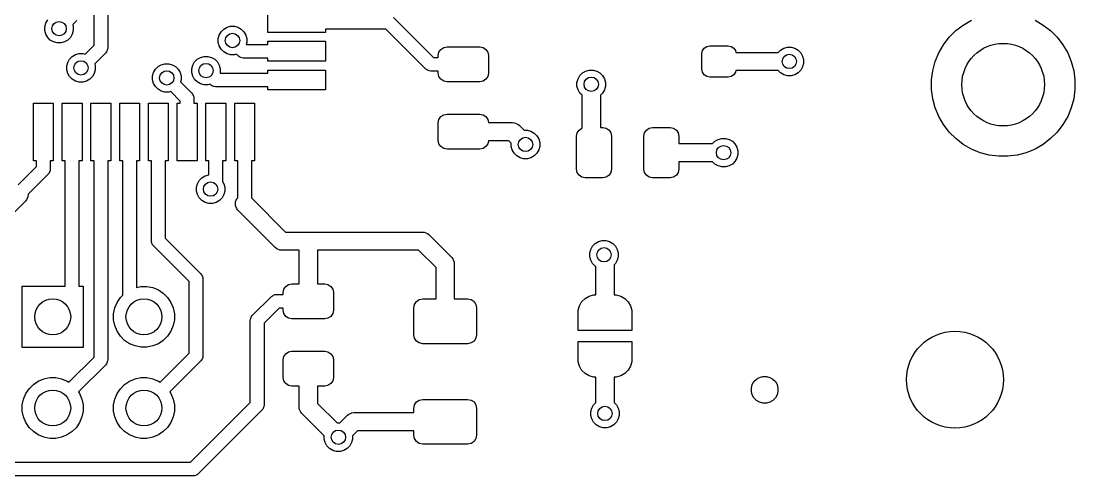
# Model space of a CAD drawing. Header units: inches. Extents: x 4.77 to 7.1, y -3.93 to -2.65.
# Drawn here: x 5.945 to 7.1, y -3.925 to -3.426 of the extents above; entities that cross this region are included whole.
import ezdxf

# ---------------------------------------------------------------- set-up
doc = ezdxf.new("R2010")
doc.units = ezdxf.units.IN
doc.header["$MEASUREMENT"] = 0
doc.layers.add('BLACK', color=250, linetype='CONTINUOUS')

msp = doc.modelspace()

# ---------------------------------------------------------------- linework, layer by layer
at = {"layer": 'BLACK', "linetype": 'CONTINUOUS'}
for p, q in [((6.0253, -3.4521), (6.0253, -3.2442)), ((6.0403, -3.2442), (6.0403, -3.4552)), ((6.2158, -3.4381), (6.2158, -3.4164)), ((5.9714, -3.4319), (5.9725, -3.428)), ((5.9725, -3.428), (5.9745, -3.4244)), ((6.0066, -3.425), (6.002, -3.4296)), ((6.3535, -3.4219), (6.3972, -3.4656)), ((6.9776, -3.43), (6.9865, -3.4248)), ((7.0562, -3.4248), (7.0651, -3.43)), ((5.9714, -3.4361), (5.9714, -3.4319)), ((5.9725, -3.44), (5.9714, -3.4361)), ((5.9745, -3.4436), (5.9725, -3.44)), ((6.0015, -3.44), (5.9995, -3.4436)), ((6.0026, -3.4361), (6.0015, -3.44)), ((6.002, -3.4296), (6.0026, -3.4319)), ((6.0026, -3.4319), (6.0026, -3.4361)), ((6.1625, -3.441), (6.1645, -3.4374)), ((6.1645, -3.4374), (6.1674, -3.4345)), ((6.1674, -3.4345), (6.171, -3.4325)), ((6.171, -3.4325), (6.1749, -3.4314)), ((6.1749, -3.4314), (6.1791, -3.4314)), ((6.1791, -3.4314), (6.183, -3.4325)), ((6.183, -3.4325), (6.1866, -3.4345)), ((6.1866, -3.4345), (6.1895, -3.4374)), ((6.1895, -3.4374), (6.1915, -3.441)), ((6.2788, -3.4381), (6.2158, -3.4381)), ((6.3451, -3.4347), (6.2788, -3.4347)), ((6.2788, -3.4347), (6.2788, -3.4381)), ((6.3888, -3.4784), (6.3451, -3.4347)), ((6.9621, -3.4435), (6.9694, -3.4362)), ((6.9694, -3.4362), (6.9776, -3.43)), ((7.0651, -3.43), (7.0733, -3.4362)), ((7.0733, -3.4362), (7.0805, -3.4435)), ((5.9774, -3.4465), (5.9745, -3.4436)), ((5.981, -3.4485), (5.9774, -3.4465)), ((5.9849, -3.4496), (5.981, -3.4485)), ((5.9891, -3.4496), (5.9849, -3.4496)), ((5.993, -3.4485), (5.9891, -3.4496)), ((5.9966, -3.4465), (5.993, -3.4485)), ((5.9995, -3.4436), (5.9966, -3.4465)), ((6.1614, -3.4449), (6.1625, -3.441)), ((6.1614, -3.4491), (6.1614, -3.4449)), ((6.1625, -3.453), (6.1614, -3.4491)), ((6.1915, -3.441), (6.1926, -3.4449)), ((6.1926, -3.4491), (6.192, -3.4512)), ((6.192, -3.4512), (6.2158, -3.4512)), ((6.1926, -3.4449), (6.1926, -3.4491)), ((6.2158, -3.4512), (6.2158, -3.4479)), ((6.2158, -3.4479), (6.2788, -3.4479)), ((6.2788, -3.4479), (6.2788, -3.4696)), ((6.9507, -3.4606), (6.9559, -3.4517)), ((6.9559, -3.4517), (6.9621, -3.4435)), ((7.0805, -3.4435), (7.0868, -3.4517)), ((7.0868, -3.4517), (7.092, -3.4606)), ((6.0014, -3.4645), (6.005, -3.4625)), ((6.005, -3.4625), (6.0089, -3.4614)), ((6.0089, -3.4614), (6.0131, -3.4614)), ((6.0131, -3.4614), (6.0154, -3.462)), ((6.0154, -3.462), (6.0253, -3.4521)), ((6.0381, -3.4605), (6.026, -3.4726)), ((6.039, -3.4594), (6.0381, -3.4605)), ((6.0394, -3.4585), (6.039, -3.4594)), ((6.0401, -3.4567), (6.0394, -3.4585)), ((6.0403, -3.4552), (6.0401, -3.4567)), ((6.1645, -3.4566), (6.1625, -3.453)), ((6.1674, -3.4595), (6.1645, -3.4566)), ((6.171, -3.4615), (6.1674, -3.4595)), ((6.1749, -3.4626), (6.171, -3.4615)), ((6.1791, -3.4626), (6.1749, -3.4626)), ((6.1814, -3.462), (6.1791, -3.4626)), ((6.1834, -3.464), (6.1814, -3.462)), ((6.4024, -3.4635), (6.4032, -3.4598)), ((6.4024, -3.4656), (6.4024, -3.4635)), ((6.4032, -3.4598), (6.4053, -3.4567)), ((6.4053, -3.4567), (6.4084, -3.4546)), ((6.4084, -3.4546), (6.412, -3.4539)), ((6.412, -3.4539), (6.448, -3.4539)), ((6.448, -3.4539), (6.4516, -3.4546)), ((6.4516, -3.4546), (6.4547, -3.4567)), ((6.4547, -3.4567), (6.4568, -3.4598)), ((6.4568, -3.4598), (6.4576, -3.4635)), ((6.4576, -3.4635), (6.4576, -3.4827)), ((6.6913, -3.4614), (6.692, -3.4581)), ((6.6913, -3.4786), (6.6913, -3.4614)), ((6.692, -3.4581), (6.6938, -3.4553)), ((6.6938, -3.4553), (6.6966, -3.4534)), ((6.6966, -3.4534), (6.6999, -3.4528)), ((6.6999, -3.4528), (6.7201, -3.4528)), ((6.7201, -3.4528), (6.7234, -3.4534)), ((6.7234, -3.4534), (6.7262, -3.4553)), ((6.7262, -3.4553), (6.728, -3.4581)), ((6.728, -3.4581), (6.7284, -3.46)), ((6.7284, -3.46), (6.7749, -3.46)), ((6.7749, -3.46), (6.7774, -3.4575)), ((6.7774, -3.4575), (6.781, -3.4555)), ((6.781, -3.4555), (6.7849, -3.4544)), ((6.7849, -3.4544), (6.7891, -3.4544)), ((6.7891, -3.4544), (6.793, -3.4555)), ((6.793, -3.4555), (6.7966, -3.4575)), ((6.7966, -3.4575), (6.7995, -3.4604)), ((6.7995, -3.4604), (6.8015, -3.464)), ((6.9468, -3.4701), (6.9507, -3.4606)), ((7.092, -3.4606), (7.0959, -3.4701)), ((5.9954, -3.4749), (5.9965, -3.471)), ((5.9954, -3.4791), (5.9954, -3.4749)), ((5.9965, -3.471), (5.9985, -3.4674)), ((5.9985, -3.4674), (6.0014, -3.4645)), ((6.026, -3.4726), (6.0266, -3.4749)), ((6.0266, -3.4749), (6.0266, -3.4791)), ((6.0954, -3.4755), (6.099, -3.4735)), ((6.099, -3.4735), (6.1029, -3.4724)), ((6.1029, -3.4724), (6.1071, -3.4724)), ((6.1071, -3.4724), (6.111, -3.4735)), ((6.111, -3.4735), (6.1146, -3.4755)), ((6.1324, -3.4779), (6.1335, -3.474)), ((6.1335, -3.474), (6.1355, -3.4704)), ((6.1355, -3.4704), (6.1384, -3.4675)), ((6.1384, -3.4675), (6.142, -3.4655)), ((6.142, -3.4655), (6.1459, -3.4644)), ((6.1459, -3.4644), (6.1501, -3.4644)), ((6.1501, -3.4644), (6.154, -3.4655)), ((6.154, -3.4655), (6.1576, -3.4675)), ((6.1576, -3.4675), (6.1605, -3.4704)), ((6.1605, -3.4704), (6.1625, -3.474)), ((6.1625, -3.474), (6.1636, -3.4779)), ((6.1846, -3.465), (6.1834, -3.464)), ((6.1854, -3.4653), (6.1846, -3.465)), ((6.1873, -3.4661), (6.1854, -3.4653)), ((6.1887, -3.4662), (6.1873, -3.4661)), ((6.2158, -3.4662), (6.1887, -3.4662)), ((6.2158, -3.4696), (6.2158, -3.4662)), ((6.2788, -3.4696), (6.2158, -3.4696)), ((6.3972, -3.4656), (6.4024, -3.4656)), ((6.8015, -3.464), (6.8026, -3.4679)), ((6.8026, -3.4721), (6.8015, -3.476)), ((6.8026, -3.4679), (6.8026, -3.4721)), ((6.9441, -3.4801), (6.9468, -3.4701)), ((7.0959, -3.4701), (7.0986, -3.4801)), ((5.9965, -3.483), (5.9954, -3.4791)), ((5.9985, -3.4866), (5.9965, -3.483)), ((6.0014, -3.4895), (5.9985, -3.4866)), ((6.0235, -3.4866), (6.0206, -3.4895)), ((6.0255, -3.483), (6.0235, -3.4866)), ((6.0266, -3.4791), (6.0255, -3.483)), ((6.0894, -3.4859), (6.0905, -3.482)), ((6.0894, -3.4901), (6.0894, -3.4859)), ((6.0905, -3.482), (6.0925, -3.4784)), ((6.0925, -3.4784), (6.0954, -3.4755)), ((6.1146, -3.4755), (6.1175, -3.4784)), ((6.1175, -3.4784), (6.1195, -3.482)), ((6.1195, -3.482), (6.1206, -3.4859)), ((6.1206, -3.4859), (6.1206, -3.4901)), ((6.1324, -3.4821), (6.1324, -3.4779)), ((6.1335, -3.486), (6.1324, -3.4821)), ((6.1355, -3.4896), (6.1335, -3.486)), ((6.1636, -3.4821), (6.1634, -3.4827)), ((6.1634, -3.4827), (6.2158, -3.4827)), ((6.1636, -3.4779), (6.1636, -3.4821)), ((6.2158, -3.4827), (6.2158, -3.4794)), ((6.2158, -3.4794), (6.2788, -3.4794)), ((6.2788, -3.4794), (6.2788, -3.5011)), ((6.3899, -3.4793), (6.3888, -3.4784)), ((6.3926, -3.4804), (6.3899, -3.4793)), ((6.3941, -3.4806), (6.3926, -3.4804)), ((6.4024, -3.4806), (6.3941, -3.4806)), ((6.4024, -3.4827), (6.4024, -3.4806)), ((6.4032, -3.4864), (6.4024, -3.4827)), ((6.4053, -3.4895), (6.4032, -3.4864)), ((6.4568, -3.4864), (6.4547, -3.4895)), ((6.4576, -3.4827), (6.4568, -3.4864)), ((6.5555, -3.489), (6.5575, -3.4854)), ((6.5575, -3.4854), (6.5604, -3.4825)), ((6.5604, -3.4825), (6.564, -3.4805)), ((6.564, -3.4805), (6.5679, -3.4794)), ((6.5679, -3.4794), (6.5721, -3.4794)), ((6.5721, -3.4794), (6.576, -3.4805)), ((6.576, -3.4805), (6.5796, -3.4825)), ((6.5796, -3.4825), (6.5825, -3.4854)), ((6.5825, -3.4854), (6.5845, -3.489)), ((6.692, -3.4819), (6.6913, -3.4786)), ((6.6938, -3.4847), (6.692, -3.4819)), ((6.6966, -3.4866), (6.6938, -3.4847)), ((6.6999, -3.4872), (6.6966, -3.4866)), ((6.7234, -3.4866), (6.7201, -3.4872)), ((6.7262, -3.4847), (6.7234, -3.4866)), ((6.728, -3.4819), (6.7262, -3.4847)), ((6.7284, -3.48), (6.728, -3.4819)), ((6.7749, -3.48), (6.7284, -3.48)), ((6.7774, -3.4825), (6.7749, -3.48)), ((6.781, -3.4845), (6.7774, -3.4825)), ((6.7849, -3.4856), (6.781, -3.4845)), ((6.7891, -3.4856), (6.7849, -3.4856)), ((6.793, -3.4845), (6.7891, -3.4856)), ((6.7966, -3.4825), (6.793, -3.4845)), ((6.7995, -3.4796), (6.7966, -3.4825)), ((6.8015, -3.476), (6.7995, -3.4796)), ((6.9428, -3.4903), (6.9441, -3.4801)), ((7.0986, -3.4801), (7.0999, -3.4903)), ((6.005, -3.4915), (6.0014, -3.4895)), ((6.0089, -3.4926), (6.005, -3.4915)), ((6.0131, -3.4926), (6.0089, -3.4926)), ((6.017, -3.4915), (6.0131, -3.4926)), ((6.0206, -3.4895), (6.017, -3.4915)), ((6.0905, -3.494), (6.0894, -3.4901)), ((6.0925, -3.4976), (6.0905, -3.494)), ((6.0954, -3.5005), (6.0925, -3.4976)), ((6.1206, -3.4901), (6.12, -3.4924)), ((6.12, -3.4924), (6.1325, -3.5049)), ((6.1384, -3.4925), (6.1355, -3.4896)), ((6.142, -3.4945), (6.1384, -3.4925)), ((6.1459, -3.4956), (6.142, -3.4945)), ((6.1501, -3.4956), (6.1459, -3.4956)), ((6.1524, -3.495), (6.1501, -3.4956)), ((6.1529, -3.4955), (6.1524, -3.495)), ((6.1541, -3.4965), (6.1529, -3.4955)), ((6.156, -3.4973), (6.1541, -3.4965)), ((6.1568, -3.4976), (6.156, -3.4973)), ((6.1582, -3.4977), (6.1568, -3.4976)), ((6.2158, -3.4977), (6.1582, -3.4977)), ((6.2158, -3.5011), (6.2158, -3.4977)), ((6.4084, -3.4916), (6.4053, -3.4895)), ((6.412, -3.4923), (6.4084, -3.4916)), ((6.448, -3.4923), (6.412, -3.4923)), ((6.4516, -3.4916), (6.448, -3.4923)), ((6.4547, -3.4895), (6.4516, -3.4916)), ((6.5544, -3.4929), (6.5555, -3.489)), ((6.5544, -3.4971), (6.5544, -3.4929)), ((6.5555, -3.501), (6.5544, -3.4971)), ((6.5845, -3.489), (6.5856, -3.4929)), ((6.5856, -3.4971), (6.5845, -3.501)), ((6.5856, -3.4929), (6.5856, -3.4971)), ((6.7201, -3.4872), (6.6999, -3.4872)), ((6.9428, -3.5006), (6.9428, -3.4903)), ((7.0999, -3.4903), (7.0999, -3.5006)), ((6.099, -3.5025), (6.0954, -3.5005)), ((6.1029, -3.5036), (6.099, -3.5025)), ((6.1071, -3.5036), (6.1029, -3.5036)), ((6.1094, -3.503), (6.1071, -3.5036)), ((6.1197, -3.5134), (6.1094, -3.503)), ((6.1325, -3.5049), (6.1335, -3.5061)), ((6.1335, -3.5061), (6.1343, -3.508)), ((6.1343, -3.508), (6.1346, -3.5088)), ((6.1346, -3.5088), (6.1347, -3.5102)), ((6.2788, -3.5011), (6.2158, -3.5011)), ((6.5575, -3.5046), (6.5555, -3.501)), ((6.56, -3.5071), (6.5575, -3.5046)), ((6.56, -3.5431), (6.56, -3.5071)), ((6.5825, -3.5046), (6.58, -3.5071)), ((6.58, -3.5071), (6.58, -3.5424)), ((6.5845, -3.501), (6.5825, -3.5046)), ((6.9441, -3.5108), (6.9428, -3.5006)), ((7.0999, -3.5006), (7.0986, -3.5108)), ((5.9589, -3.5788), (5.9589, -3.5158)), ((5.9589, -3.5158), (5.9806, -3.5158)), ((5.9806, -3.5158), (5.9806, -3.5788)), ((5.9904, -3.5788), (5.9904, -3.5158)), ((5.9904, -3.5158), (6.0121, -3.5158)), ((6.0121, -3.5158), (6.0121, -3.5788)), ((6.0219, -3.5788), (6.0219, -3.5158)), ((6.0219, -3.5158), (6.0436, -3.5158)), ((6.0436, -3.5158), (6.0436, -3.5788)), ((6.0534, -3.5788), (6.0534, -3.5158)), ((6.0534, -3.5158), (6.0751, -3.5158)), ((6.0751, -3.5158), (6.0751, -3.5788)), ((6.0849, -3.5788), (6.0849, -3.5158)), ((6.0849, -3.5158), (6.1066, -3.5158)), ((6.1066, -3.5158), (6.1066, -3.5788)), ((6.1164, -3.5788), (6.1164, -3.5158)), ((6.1164, -3.5158), (6.1197, -3.5158)), ((6.1197, -3.5158), (6.1197, -3.5134)), ((6.1347, -3.5102), (6.1347, -3.5158)), ((6.1347, -3.5158), (6.1381, -3.5158)), ((6.1381, -3.5158), (6.1381, -3.5788)), ((6.1479, -3.5788), (6.1479, -3.5158)), ((6.1479, -3.5158), (6.1696, -3.5158)), ((6.1696, -3.5158), (6.1696, -3.5788)), ((6.1794, -3.5788), (6.1794, -3.5158)), ((6.1794, -3.5158), (6.2011, -3.5158)), ((6.2011, -3.5158), (6.2011, -3.5788)), ((6.9468, -3.5207), (6.9441, -3.5108)), ((6.9507, -3.5303), (6.9468, -3.5207)), ((7.0959, -3.5207), (7.092, -3.5303)), ((7.0986, -3.5108), (7.0959, -3.5207)), ((6.4032, -3.5336), (6.4053, -3.5305)), ((6.4053, -3.5305), (6.4084, -3.5284)), ((6.4084, -3.5284), (6.412, -3.5277)), ((6.412, -3.5277), (6.448, -3.5277)), ((6.448, -3.5277), (6.4516, -3.5284)), ((6.4516, -3.5284), (6.4547, -3.5305)), ((6.4547, -3.5305), (6.4568, -3.5336)), ((6.9559, -3.5392), (6.9507, -3.5303)), ((7.092, -3.5303), (7.0868, -3.5392)), ((6.4024, -3.5373), (6.4032, -3.5336)), ((6.4024, -3.5565), (6.4024, -3.5373)), ((6.4568, -3.5336), (6.4575, -3.5369)), ((6.4575, -3.5369), (6.4839, -3.5369)), ((6.4839, -3.5369), (6.4859, -3.5371)), ((6.4859, -3.5371), (6.4895, -3.5386)), ((6.4895, -3.5386), (6.4895, -3.5386)), ((6.4895, -3.5386), (6.491, -3.5398)), ((6.491, -3.5398), (6.4965, -3.5454)), ((6.5567, -3.5453), (6.5598, -3.5432)), ((6.5598, -3.5432), (6.56, -3.5431)), ((6.58, -3.5424), (6.5827, -3.5424)), ((6.5827, -3.5424), (6.5864, -3.5432)), ((6.5864, -3.5432), (6.5895, -3.5453)), ((6.6305, -3.5453), (6.6336, -3.5432)), ((6.6336, -3.5432), (6.6373, -3.5424)), ((6.6373, -3.5424), (6.6565, -3.5424)), ((6.6565, -3.5424), (6.6602, -3.5432)), ((6.6602, -3.5432), (6.6633, -3.5453)), ((6.9621, -3.5474), (6.9559, -3.5392)), ((7.0868, -3.5392), (7.0805, -3.5474)), ((6.4965, -3.5454), (6.5001, -3.5454)), ((6.5001, -3.5454), (6.504, -3.5465)), ((6.504, -3.5465), (6.5076, -3.5485)), ((6.5076, -3.5485), (6.5105, -3.5514)), ((6.5105, -3.5514), (6.5125, -3.555)), ((6.5125, -3.555), (6.5136, -3.5589)), ((6.5539, -3.552), (6.5546, -3.5484)), ((6.5539, -3.588), (6.5539, -3.552)), ((6.5546, -3.5484), (6.5567, -3.5453)), ((6.5895, -3.5453), (6.5916, -3.5484)), ((6.5916, -3.5484), (6.5923, -3.552)), ((6.5923, -3.552), (6.5923, -3.588)), ((6.6277, -3.552), (6.6284, -3.5484)), ((6.6277, -3.588), (6.6277, -3.552)), ((6.6284, -3.5484), (6.6305, -3.5453)), ((6.6633, -3.5453), (6.6654, -3.5484)), ((6.6654, -3.5484), (6.6661, -3.552)), ((6.6661, -3.552), (6.6661, -3.56)), ((6.7054, -3.5575), (6.709, -3.5555)), ((6.709, -3.5555), (6.7129, -3.5544)), ((6.7129, -3.5544), (6.7171, -3.5544)), ((6.7171, -3.5544), (6.721, -3.5555)), ((6.721, -3.5555), (6.7246, -3.5575)), ((6.9694, -3.5546), (6.9621, -3.5474)), ((6.9776, -3.5609), (6.9694, -3.5546)), ((7.0733, -3.5546), (7.0651, -3.5609)), ((7.0805, -3.5474), (7.0733, -3.5546)), ((6.4032, -3.5602), (6.4024, -3.5565)), ((6.4053, -3.5633), (6.4032, -3.5602)), ((6.4084, -3.5654), (6.4053, -3.5633)), ((6.412, -3.5661), (6.4084, -3.5654)), ((6.448, -3.5661), (6.412, -3.5661)), ((6.4516, -3.5654), (6.448, -3.5661)), ((6.4547, -3.5633), (6.4516, -3.5654)), ((6.4568, -3.5602), (6.4547, -3.5633)), ((6.4575, -3.5569), (6.4568, -3.5602)), ((6.4798, -3.5569), (6.4575, -3.5569)), ((6.4824, -3.5595), (6.4798, -3.5569)), ((6.4824, -3.5631), (6.4824, -3.5595)), ((6.4835, -3.567), (6.4824, -3.5631)), ((6.4855, -3.5706), (6.4835, -3.567)), ((6.5125, -3.567), (6.5105, -3.5706)), ((6.5136, -3.5631), (6.5125, -3.567)), ((6.5136, -3.5589), (6.5136, -3.5631)), ((6.6661, -3.56), (6.7029, -3.56)), ((6.7029, -3.56), (6.7054, -3.5575)), ((6.7246, -3.5575), (6.7275, -3.5604)), ((6.7275, -3.5604), (6.7295, -3.564)), ((6.7295, -3.564), (6.7306, -3.5679)), ((6.9865, -3.5661), (6.9776, -3.5609)), ((6.996, -3.57), (6.9865, -3.5661)), ((7.0562, -3.5661), (7.0466, -3.57)), ((7.0651, -3.5609), (7.0562, -3.5661)), ((5.9623, -3.5788), (5.9589, -3.5788)), ((5.9623, -3.5851), (5.9623, -3.5788)), ((5.9806, -3.5788), (5.9773, -3.5788)), ((5.9773, -3.5788), (5.9773, -3.5882)), ((5.9938, -3.5788), (5.9904, -3.5788)), ((5.9938, -3.7165), (5.9938, -3.5788)), ((6.0121, -3.5788), (6.0088, -3.5788)), ((6.0088, -3.5788), (6.0088, -3.7165)), ((6.0253, -3.5788), (6.0219, -3.5788)), ((6.0253, -3.7941), (6.0253, -3.5788)), ((6.0436, -3.5788), (6.0403, -3.5788)), ((6.0403, -3.5788), (6.0403, -3.7972)), ((6.0568, -3.5788), (6.0534, -3.5788)), ((6.0568, -3.7261), (6.0568, -3.5788)), ((6.0751, -3.5788), (6.0718, -3.5788)), ((6.0718, -3.5788), (6.0718, -3.7177)), ((6.0882, -3.5788), (6.0849, -3.5788)), ((6.0882, -3.6667), (6.0882, -3.5788)), ((6.1066, -3.5788), (6.1032, -3.5788)), ((6.1032, -3.5788), (6.1032, -3.6636)), ((6.1381, -3.5788), (6.1164, -3.5788)), ((6.1512, -3.5788), (6.1479, -3.5788)), ((6.1512, -3.5944), (6.1512, -3.5788)), ((6.1696, -3.5788), (6.1662, -3.5788)), ((6.1662, -3.5788), (6.1662, -3.6017)), ((6.1827, -3.5788), (6.1794, -3.5788)), ((6.1827, -3.6194), (6.1827, -3.5788)), ((6.2011, -3.5788), (6.1977, -3.5788)), ((6.1977, -3.5788), (6.1977, -3.6196)), ((6.4884, -3.5735), (6.4855, -3.5706)), ((6.492, -3.5755), (6.4884, -3.5735)), ((6.4959, -3.5766), (6.492, -3.5755)), ((6.5001, -3.5766), (6.4959, -3.5766)), ((6.504, -3.5755), (6.5001, -3.5766)), ((6.5076, -3.5735), (6.504, -3.5755)), ((6.5105, -3.5706), (6.5076, -3.5735)), ((6.7295, -3.576), (6.7275, -3.5796)), ((6.7306, -3.5721), (6.7295, -3.576)), ((6.7306, -3.5679), (6.7306, -3.5721)), ((7.006, -3.5727), (6.996, -3.57)), ((7.0162, -3.574), (7.006, -3.5727)), ((7.0265, -3.574), (7.0162, -3.574)), ((7.0367, -3.5727), (7.0265, -3.574)), ((7.0466, -3.57), (7.0367, -3.5727)), ((5.9422, -3.6052), (5.9623, -3.5851)), ((5.9771, -3.5897), (5.9764, -3.5915)), ((5.9773, -3.5882), (5.9771, -3.5897)), ((6.5546, -3.5916), (6.5539, -3.588)), ((6.5923, -3.588), (6.5916, -3.5916)), ((6.6284, -3.5916), (6.6277, -3.588)), ((6.6661, -3.588), (6.6654, -3.5916)), ((6.7029, -3.58), (6.6661, -3.58)), ((6.6661, -3.58), (6.6661, -3.588)), ((6.7054, -3.5825), (6.7029, -3.58)), ((6.709, -3.5845), (6.7054, -3.5825)), ((6.7129, -3.5856), (6.709, -3.5845)), ((6.7171, -3.5856), (6.7129, -3.5856)), ((6.721, -3.5845), (6.7171, -3.5856)), ((6.7246, -3.5825), (6.721, -3.5845)), ((6.7275, -3.5796), (6.7246, -3.5825)), ((5.9751, -3.5935), (5.953, -3.6156)), ((5.976, -3.5924), (5.9751, -3.5935)), ((5.9764, -3.5915), (5.976, -3.5924)), ((6.1385, -3.604), (6.1405, -3.6004)), ((6.1405, -3.6004), (6.1434, -3.5975)), ((6.1434, -3.5975), (6.147, -3.5955)), ((6.147, -3.5955), (6.1509, -3.5944)), ((6.1509, -3.5944), (6.1512, -3.5944)), ((6.1662, -3.6017), (6.1675, -3.604)), ((6.5567, -3.5947), (6.5546, -3.5916)), ((6.5598, -3.5968), (6.5567, -3.5947)), ((6.5635, -3.5976), (6.5598, -3.5968)), ((6.5827, -3.5976), (6.5635, -3.5976)), ((6.5864, -3.5968), (6.5827, -3.5976)), ((6.5895, -3.5947), (6.5864, -3.5968)), ((6.5916, -3.5916), (6.5895, -3.5947)), ((6.6305, -3.5947), (6.6284, -3.5916)), ((6.6336, -3.5968), (6.6305, -3.5947)), ((6.6373, -3.5976), (6.6336, -3.5968)), ((6.6565, -3.5976), (6.6373, -3.5976)), ((6.6602, -3.5968), (6.6565, -3.5976)), ((6.6633, -3.5947), (6.6602, -3.5968)), ((6.6654, -3.5916), (6.6633, -3.5947)), ((6.1374, -3.6079), (6.1385, -3.604)), ((6.1374, -3.6121), (6.1374, -3.6079)), ((6.1385, -3.616), (6.1374, -3.6121)), ((6.1675, -3.604), (6.1686, -3.6079)), ((6.1686, -3.6121), (6.1675, -3.616)), ((6.1686, -3.6079), (6.1686, -3.6121)), ((5.9501, -3.6231), (5.88, -3.6931)), ((5.9513, -3.6216), (5.9501, -3.6231)), ((5.9526, -3.6184), (5.9513, -3.6216)), ((5.9513, -3.6216), (5.9513, -3.6216)), ((5.9528, -3.618), (5.9526, -3.6184)), ((5.953, -3.616), (5.9528, -3.618)), ((5.9528, -3.618), (5.9528, -3.618)), ((5.953, -3.6156), (5.953, -3.616)), ((6.1405, -3.6196), (6.1385, -3.616)), ((6.1434, -3.6225), (6.1405, -3.6196)), ((6.147, -3.6245), (6.1434, -3.6225)), ((6.1509, -3.6256), (6.147, -3.6245)), ((6.159, -3.6245), (6.1551, -3.6256)), ((6.1626, -3.6225), (6.159, -3.6245)), ((6.1655, -3.6196), (6.1626, -3.6225)), ((6.1675, -3.616), (6.1655, -3.6196)), ((6.1802, -3.624), (6.1817, -3.6204)), ((6.1802, -3.628), (6.1802, -3.624)), ((6.1817, -3.6204), (6.1827, -3.6194)), ((6.1977, -3.6196), (6.2351, -3.657)), ((6.1551, -3.6256), (6.1509, -3.6256)), ((6.1817, -3.6316), (6.1802, -3.628)), ((6.1829, -3.6331), (6.1817, -3.6316)), ((6.2239, -3.6741), (6.1829, -3.6331)), ((6.2351, -3.657), (6.266, -3.657)), ((6.266, -3.657), (6.385, -3.657)), ((6.385, -3.657), (6.387, -3.6572)), ((6.387, -3.6572), (6.3906, -3.6587)), ((6.3906, -3.6587), (6.3906, -3.6587)), ((6.3906, -3.6587), (6.3921, -3.6599)), ((6.3921, -3.6599), (6.4171, -3.6849)), ((6.0884, -3.6682), (6.0882, -3.6667)), ((6.0895, -3.6709), (6.0884, -3.6682)), ((6.0904, -3.6721), (6.0895, -3.6709)), ((6.1032, -3.6636), (6.1423, -3.7027)), ((6.5715, -3.6724), (6.5744, -3.6695)), ((6.5744, -3.6695), (6.578, -3.6675)), ((6.578, -3.6675), (6.5819, -3.6664)), ((6.5819, -3.6664), (6.5861, -3.6664)), ((6.5861, -3.6664), (6.59, -3.6675)), ((6.59, -3.6675), (6.5936, -3.6695)), ((6.5936, -3.6695), (6.5965, -3.6724)), ((6.1295, -3.7111), (6.0904, -3.6721)), ((6.2254, -3.6753), (6.2239, -3.6741)), ((6.229, -3.6768), (6.2254, -3.6753)), ((6.2254, -3.6753), (6.2254, -3.6753)), ((6.231, -3.677), (6.229, -3.6768)), ((6.25, -3.677), (6.231, -3.677)), ((6.25, -3.7139), (6.25, -3.677)), ((6.2701, -3.677), (6.27, -3.6771)), ((6.27, -3.6771), (6.27, -3.7139)), ((6.3809, -3.677), (6.2701, -3.677)), ((6.4, -3.6961), (6.3809, -3.677)), ((6.5684, -3.6799), (6.5695, -3.676)), ((6.5684, -3.6841), (6.5684, -3.6799)), ((6.5695, -3.676), (6.5715, -3.6724)), ((6.5965, -3.6724), (6.5985, -3.676)), ((6.5985, -3.676), (6.5996, -3.6799)), ((6.5996, -3.6799), (6.5996, -3.6841)), ((6.4171, -3.6849), (6.4183, -3.6864)), ((6.4183, -3.6864), (6.4183, -3.6864)), ((6.4183, -3.6864), (6.4183, -3.6864)), ((6.4183, -3.6864), (6.4198, -3.69)), ((6.4198, -3.69), (6.4198, -3.69)), ((6.4198, -3.69), (6.42, -3.692)), ((6.42, -3.692), (6.42, -3.7303)), ((6.5695, -3.688), (6.5684, -3.6841)), ((6.5715, -3.6916), (6.5695, -3.688)), ((6.5744, -3.6945), (6.5715, -3.6916)), ((6.575, -3.6948), (6.5744, -3.6945)), ((6.5965, -3.6916), (6.595, -3.6931)), ((6.595, -3.6931), (6.595, -3.7259)), ((6.5985, -3.688), (6.5965, -3.6916)), ((6.5996, -3.6841), (6.5985, -3.688)), ((6.1423, -3.7027), (6.1432, -3.7038)), ((6.1432, -3.7038), (6.1444, -3.7065)), ((6.4, -3.7303), (6.4, -3.6961)), ((6.575, -3.7259), (6.575, -3.6948)), ((5.9465, -3.7835), (5.9465, -3.7165)), ((5.9465, -3.7165), (5.9938, -3.7165)), ((6.0088, -3.7165), (6.0135, -3.7165)), ((6.0135, -3.7165), (6.0135, -3.7835)), ((6.0718, -3.7177), (6.0767, -3.7167)), ((6.0767, -3.7167), (6.0833, -3.7167)), ((6.0833, -3.7167), (6.0897, -3.718)), ((6.1295, -3.7899), (6.1295, -3.7111)), ((6.1444, -3.7065), (6.1445, -3.708)), ((6.1445, -3.708), (6.1445, -3.793)), ((6.2332, -3.7198), (6.2353, -3.7167)), ((6.2353, -3.7167), (6.2384, -3.7146)), ((6.2384, -3.7146), (6.242, -3.7139)), ((6.242, -3.7139), (6.25, -3.7139)), ((6.27, -3.7139), (6.278, -3.7139)), ((6.278, -3.7139), (6.2816, -3.7146)), ((6.2816, -3.7146), (6.2847, -3.7167)), ((6.2847, -3.7167), (6.2868, -3.7198)), ((6.0505, -3.7342), (6.0541, -3.7288)), ((6.0541, -3.7288), (6.0568, -3.7261)), ((6.0897, -3.718), (6.0958, -3.7205)), ((6.0958, -3.7205), (6.1012, -3.7241)), ((6.1012, -3.7241), (6.1059, -3.7288)), ((6.1059, -3.7288), (6.1095, -3.7342)), ((6.1987, -3.7487), (6.2196, -3.7278)), ((6.2196, -3.7278), (6.2207, -3.7269)), ((6.2207, -3.7269), (6.2234, -3.7257)), ((6.2234, -3.7257), (6.2249, -3.7256)), ((6.2249, -3.7256), (6.2324, -3.7256)), ((6.2324, -3.7235), (6.2332, -3.7198)), ((6.2324, -3.7256), (6.2324, -3.7235)), ((6.2868, -3.7198), (6.2876, -3.7235)), ((6.2876, -3.7235), (6.2876, -3.7427)), ((6.5632, -3.7298), (6.5676, -3.7272)), ((6.5676, -3.7272), (6.5726, -3.7259)), ((6.5726, -3.7259), (6.575, -3.7259)), ((6.595, -3.7259), (6.5974, -3.7259)), ((6.5974, -3.7259), (6.6024, -3.7272)), ((6.6024, -3.7272), (6.6068, -3.7298)), ((6.0467, -3.7467), (6.048, -3.7403)), ((6.048, -3.7403), (6.0505, -3.7342)), ((6.1095, -3.7342), (6.112, -3.7403)), ((6.112, -3.7403), (6.1133, -3.7467)), ((6.228, -3.7406), (6.2115, -3.7571)), ((6.2324, -3.7406), (6.228, -3.7406)), ((6.2324, -3.7427), (6.2324, -3.7406)), ((6.3756, -3.7401), (6.3763, -3.7364)), ((6.3756, -3.7696), (6.3756, -3.7401)), ((6.3763, -3.7364), (6.3784, -3.7332)), ((6.3784, -3.7332), (6.3816, -3.731)), ((6.3816, -3.731), (6.3854, -3.7303)), ((6.3854, -3.7303), (6.4, -3.7303)), ((6.42, -3.7303), (6.4346, -3.7303)), ((6.4346, -3.7303), (6.4384, -3.731)), ((6.4384, -3.731), (6.4416, -3.7332)), ((6.4416, -3.7332), (6.4437, -3.7364)), ((6.4437, -3.7364), (6.4444, -3.7401)), ((6.4444, -3.7401), (6.4444, -3.7696)), ((6.5556, -3.7428), (6.557, -3.7379)), ((6.557, -3.7379), (6.5595, -3.7334)), ((6.5595, -3.7334), (6.5632, -3.7298)), ((6.6068, -3.7298), (6.6105, -3.7334)), ((6.6105, -3.7334), (6.613, -3.7379)), ((6.613, -3.7379), (6.6144, -3.7428)), ((6.0467, -3.7533), (6.0467, -3.7467)), ((6.1133, -3.7467), (6.1133, -3.7533)), ((6.1966, -3.7525), (6.1978, -3.7498)), ((6.1978, -3.7498), (6.1987, -3.7487)), ((6.2332, -3.7464), (6.2324, -3.7427)), ((6.2353, -3.7495), (6.2332, -3.7464)), ((6.2384, -3.7516), (6.2353, -3.7495)), ((6.242, -3.7523), (6.2384, -3.7516)), ((6.278, -3.7523), (6.242, -3.7523)), ((6.2816, -3.7516), (6.278, -3.7523)), ((6.2847, -3.7495), (6.2816, -3.7516)), ((6.2868, -3.7464), (6.2847, -3.7495)), ((6.2876, -3.7427), (6.2868, -3.7464)), ((6.5555, -3.7651), (6.5555, -3.7454)), ((6.5555, -3.7454), (6.5556, -3.7454)), ((6.5556, -3.7454), (6.5556, -3.7428)), ((6.6144, -3.7428), (6.6144, -3.7454)), ((6.6144, -3.7454), (6.6145, -3.7454)), ((6.6145, -3.7454), (6.6145, -3.7651)), ((6.048, -3.7597), (6.0467, -3.7533)), ((6.0505, -3.7658), (6.048, -3.7597)), ((6.112, -3.7597), (6.1095, -3.7658)), ((6.1133, -3.7533), (6.112, -3.7597)), ((6.1965, -3.754), (6.1966, -3.7525)), ((6.1965, -3.8439), (6.1965, -3.754)), ((6.2115, -3.7571), (6.2115, -3.847)), ((6.0541, -3.7712), (6.0505, -3.7658)), ((6.0588, -3.7759), (6.0541, -3.7712)), ((6.1059, -3.7712), (6.1012, -3.7759)), ((6.1095, -3.7658), (6.1059, -3.7712)), ((6.3763, -3.7734), (6.3756, -3.7696)), ((6.3784, -3.7766), (6.3763, -3.7734)), ((6.4437, -3.7734), (6.4416, -3.7766)), ((6.4444, -3.7696), (6.4437, -3.7734)), ((6.6145, -3.7651), (6.5555, -3.7651)), ((6.0135, -3.7835), (5.9465, -3.7835)), ((6.0642, -3.7795), (6.0588, -3.7759)), ((6.0703, -3.782), (6.0642, -3.7795)), ((6.0767, -3.7833), (6.0703, -3.782)), ((6.0833, -3.7833), (6.0767, -3.7833)), ((6.0897, -3.782), (6.0833, -3.7833)), ((6.0958, -3.7795), (6.0897, -3.782)), ((6.1012, -3.7759), (6.0958, -3.7795)), ((6.3816, -3.7787), (6.3784, -3.7766)), ((6.3854, -3.7795), (6.3816, -3.7787)), ((6.4346, -3.7795), (6.3854, -3.7795)), ((6.4384, -3.7787), (6.4346, -3.7795)), ((6.4416, -3.7766), (6.4384, -3.7787)), ((6.5555, -3.7966), (6.5555, -3.7769)), ((6.5555, -3.7769), (6.6145, -3.7769)), ((6.6145, -3.7769), (6.6145, -3.7966)), ((5.9977, -3.8217), (6.0253, -3.7941)), ((6.0403, -3.7972), (6.0401, -3.7987)), ((6.0977, -3.8217), (6.1295, -3.7899)), ((6.1423, -3.7983), (6.1083, -3.8323)), ((6.1432, -3.7972), (6.1423, -3.7983)), ((6.1433, -3.7971), (6.1432, -3.7972)), ((6.1444, -3.7945), (6.1433, -3.7971)), ((6.1445, -3.793), (6.1444, -3.7945)), ((6.2324, -3.7973), (6.2332, -3.7936)), ((6.2324, -3.8165), (6.2324, -3.7973)), ((6.2332, -3.7936), (6.2353, -3.7905)), ((6.2353, -3.7905), (6.2384, -3.7884)), ((6.2384, -3.7884), (6.242, -3.7877)), ((6.242, -3.7877), (6.278, -3.7877)), ((6.278, -3.7877), (6.2816, -3.7884)), ((6.2816, -3.7884), (6.2847, -3.7905)), ((6.2847, -3.7905), (6.2868, -3.7936)), ((6.2868, -3.7936), (6.2876, -3.7973)), ((6.2876, -3.7973), (6.2876, -3.8165)), ((6.5556, -3.7966), (6.5555, -3.7966)), ((6.5556, -3.7992), (6.5556, -3.7966)), ((6.6145, -3.7966), (6.6144, -3.7966)), ((6.6144, -3.7966), (6.6144, -3.7992)), ((6.0381, -3.8025), (6.0083, -3.8323)), ((6.039, -3.8014), (6.0381, -3.8025)), ((6.0398, -3.7995), (6.039, -3.8014)), ((6.0401, -3.7987), (6.0398, -3.7995)), ((6.557, -3.8041), (6.5556, -3.7992)), ((6.5595, -3.8086), (6.557, -3.8041)), ((6.5632, -3.8122), (6.5595, -3.8086)), ((6.6105, -3.8086), (6.6068, -3.8122)), ((6.613, -3.8041), (6.6105, -3.8086)), ((6.6144, -3.7992), (6.613, -3.8041)), ((5.9588, -3.8241), (5.9642, -3.8205)), ((5.9642, -3.8205), (5.9703, -3.818)), ((5.9703, -3.818), (5.9767, -3.8167)), ((5.9767, -3.8167), (5.9833, -3.8167)), ((5.9833, -3.8167), (5.9897, -3.818)), ((5.9897, -3.818), (5.9958, -3.8205)), ((5.9958, -3.8205), (5.9977, -3.8217)), ((6.0588, -3.8241), (6.0642, -3.8205)), ((6.0642, -3.8205), (6.0703, -3.818)), ((6.0703, -3.818), (6.0767, -3.8167)), ((6.0767, -3.8167), (6.0833, -3.8167)), ((6.0833, -3.8167), (6.0897, -3.818)), ((6.0897, -3.818), (6.0958, -3.8205)), ((6.0958, -3.8205), (6.0977, -3.8217)), ((6.2332, -3.8202), (6.2324, -3.8165)), ((6.2353, -3.8233), (6.2332, -3.8202)), ((6.2868, -3.8202), (6.2847, -3.8233)), ((6.2876, -3.8165), (6.2868, -3.8202)), ((6.5676, -3.8148), (6.5632, -3.8122)), ((6.5726, -3.8161), (6.5676, -3.8148)), ((6.575, -3.8161), (6.5726, -3.8161)), ((6.575, -3.8439), (6.575, -3.8161)), ((6.5974, -3.8161), (6.595, -3.8161)), ((6.595, -3.8161), (6.595, -3.8439)), ((6.6024, -3.8148), (6.5974, -3.8161)), ((6.6068, -3.8122), (6.6024, -3.8148)), ((6.7464, -3.8244), (6.7483, -3.821)), ((6.7483, -3.821), (6.751, -3.8183)), ((6.751, -3.8183), (6.7544, -3.8164)), ((6.7544, -3.8164), (6.7581, -3.8154)), ((6.7581, -3.8154), (6.7619, -3.8154)), ((6.7619, -3.8154), (6.7656, -3.8164)), ((6.7656, -3.8164), (6.769, -3.8183)), ((6.769, -3.8183), (6.7717, -3.821)), ((6.7717, -3.821), (6.7736, -3.8244)), ((5.9505, -3.8342), (5.9541, -3.8288)), ((5.9541, -3.8288), (5.9588, -3.8241)), ((6.0083, -3.8323), (6.0095, -3.8342)), ((6.0505, -3.8342), (6.0541, -3.8288)), ((6.0541, -3.8288), (6.0588, -3.8241)), ((6.1083, -3.8323), (6.1095, -3.8342)), ((6.2384, -3.8254), (6.2353, -3.8233)), ((6.242, -3.8261), (6.2384, -3.8254)), ((6.25, -3.8261), (6.242, -3.8261)), ((6.25, -3.849), (6.25, -3.8261)), ((6.278, -3.8261), (6.27, -3.8261)), ((6.27, -3.8261), (6.27, -3.8449)), ((6.2816, -3.8254), (6.278, -3.8261)), ((6.2847, -3.8233), (6.2816, -3.8254)), ((6.7454, -3.8281), (6.7464, -3.8244)), ((6.7454, -3.8319), (6.7454, -3.8281)), ((6.7464, -3.8356), (6.7454, -3.8319)), ((6.7736, -3.8244), (6.7746, -3.8281)), ((6.7746, -3.8319), (6.7736, -3.8356)), ((6.7746, -3.8281), (6.7746, -3.8319)), ((5.9467, -3.8467), (5.948, -3.8403)), ((5.948, -3.8403), (5.9505, -3.8342)), ((6.0095, -3.8342), (6.012, -3.8403)), ((6.012, -3.8403), (6.0133, -3.8467)), ((6.0467, -3.8467), (6.048, -3.8403)), ((6.048, -3.8403), (6.0505, -3.8342)), ((6.1095, -3.8342), (6.112, -3.8403)), ((6.112, -3.8403), (6.1133, -3.8467)), ((6.1309, -3.9095), (6.1965, -3.8439)), ((6.3763, -3.8466), (6.3784, -3.8434)), ((6.3784, -3.8434), (6.3816, -3.8413)), ((6.3816, -3.8413), (6.3854, -3.8405)), ((6.3854, -3.8405), (6.4346, -3.8405)), ((6.4346, -3.8405), (6.4384, -3.8413)), ((6.4384, -3.8413), (6.4416, -3.8434)), ((6.4416, -3.8434), (6.4437, -3.8466)), ((6.5725, -3.8464), (6.575, -3.8439)), ((6.595, -3.8439), (6.5975, -3.8464)), ((6.7483, -3.839), (6.7464, -3.8356)), ((6.751, -3.8417), (6.7483, -3.839)), ((6.7544, -3.8436), (6.751, -3.8417)), ((6.7581, -3.8446), (6.7544, -3.8436)), ((6.7619, -3.8446), (6.7581, -3.8446)), ((6.7656, -3.8436), (6.7619, -3.8446)), ((6.769, -3.8417), (6.7656, -3.8436)), ((6.7717, -3.839), (6.769, -3.8417)), ((6.7736, -3.8356), (6.7717, -3.839)), ((5.9467, -3.8533), (5.9467, -3.8467)), ((5.948, -3.8597), (5.9467, -3.8533)), ((6.0133, -3.8533), (6.012, -3.8597)), ((6.0133, -3.8467), (6.0133, -3.8533)), ((6.0467, -3.8533), (6.0467, -3.8467)), ((6.048, -3.8597), (6.0467, -3.8533)), ((6.1133, -3.8533), (6.112, -3.8597)), ((6.1133, -3.8467), (6.1133, -3.8533)), ((6.2093, -3.8523), (6.1393, -3.9223)), ((6.2102, -3.8512), (6.2093, -3.8523)), ((6.2114, -3.8485), (6.2102, -3.8512)), ((6.2115, -3.847), (6.2114, -3.8485)), ((6.2502, -3.851), (6.25, -3.849)), ((6.2517, -3.8546), (6.2502, -3.851)), ((6.2529, -3.8561), (6.2517, -3.8546)), ((6.2517, -3.8546), (6.2517, -3.8546)), ((6.2774, -3.8805), (6.2529, -3.8561)), ((6.27, -3.8449), (6.2915, -3.8664)), ((6.3043, -3.8568), (6.3063, -3.856)), ((6.3063, -3.856), (6.3079, -3.8553)), ((6.3079, -3.8553), (6.3099, -3.8551)), ((6.3079, -3.8553), (6.3079, -3.8553)), ((6.3099, -3.8551), (6.3756, -3.8551)), ((6.3756, -3.8504), (6.3763, -3.8466)), ((6.3756, -3.8551), (6.3756, -3.8504)), ((6.4437, -3.8466), (6.4444, -3.8504)), ((6.4444, -3.8504), (6.4444, -3.8799)), ((6.5694, -3.8539), (6.5705, -3.85)), ((6.5694, -3.8581), (6.5694, -3.8539)), ((6.5705, -3.85), (6.5725, -3.8464)), ((6.5975, -3.8464), (6.5995, -3.85)), ((6.5995, -3.85), (6.6006, -3.8539)), ((6.6006, -3.8539), (6.6006, -3.8581)), ((5.9505, -3.8658), (5.948, -3.8597)), ((5.9541, -3.8712), (5.9505, -3.8658)), ((6.0095, -3.8658), (6.0059, -3.8712)), ((6.012, -3.8597), (6.0095, -3.8658)), ((6.0505, -3.8658), (6.048, -3.8597)), ((6.0541, -3.8712), (6.0505, -3.8658)), ((6.1095, -3.8658), (6.1059, -3.8712)), ((6.112, -3.8597), (6.1095, -3.8658)), ((6.2915, -3.8664), (6.2945, -3.8664)), ((6.2945, -3.8664), (6.3028, -3.858)), ((6.3028, -3.858), (6.3043, -3.8568)), ((6.3043, -3.8568), (6.3043, -3.8568)), ((6.5705, -3.862), (6.5694, -3.8581)), ((6.5725, -3.8656), (6.5705, -3.862)), ((6.5754, -3.8685), (6.5725, -3.8656)), ((6.5975, -3.8656), (6.5946, -3.8685)), ((6.5995, -3.862), (6.5975, -3.8656)), ((6.6006, -3.8581), (6.5995, -3.862)), ((5.9588, -3.8759), (5.9541, -3.8712)), ((5.9642, -3.8795), (5.9588, -3.8759)), ((6.0012, -3.8759), (5.9958, -3.8795)), ((6.0059, -3.8712), (6.0012, -3.8759)), ((6.0588, -3.8759), (6.0541, -3.8712)), ((6.0642, -3.8795), (6.0588, -3.8759)), ((6.1012, -3.8759), (6.0958, -3.8795)), ((6.1059, -3.8712), (6.1012, -3.8759)), ((6.314, -3.8751), (6.3086, -3.8805)), ((6.3756, -3.8751), (6.314, -3.8751)), ((6.3756, -3.8799), (6.3756, -3.8751)), ((6.579, -3.8705), (6.5754, -3.8685)), ((6.5829, -3.8716), (6.579, -3.8705)), ((6.5871, -3.8716), (6.5829, -3.8716)), ((6.591, -3.8705), (6.5871, -3.8716)), ((6.5946, -3.8685), (6.591, -3.8705)), ((5.9703, -3.882), (5.9642, -3.8795)), ((5.9767, -3.8833), (5.9703, -3.882)), ((5.9833, -3.8833), (5.9767, -3.8833)), ((5.9897, -3.882), (5.9833, -3.8833)), ((5.9958, -3.8795), (5.9897, -3.882)), ((6.0703, -3.882), (6.0642, -3.8795)), ((6.0767, -3.8833), (6.0703, -3.882)), ((6.0833, -3.8833), (6.0767, -3.8833)), ((6.0897, -3.882), (6.0833, -3.8833)), ((6.0958, -3.8795), (6.0897, -3.882)), ((6.2774, -3.8841), (6.2774, -3.8805)), ((6.2785, -3.888), (6.2774, -3.8841)), ((6.2805, -3.8916), (6.2785, -3.888)), ((6.3075, -3.888), (6.3055, -3.8916)), ((6.3086, -3.8841), (6.3075, -3.888)), ((6.3086, -3.8805), (6.3086, -3.8841)), ((6.3763, -3.8836), (6.3756, -3.8799)), ((6.3784, -3.8868), (6.3763, -3.8836)), ((6.3816, -3.889), (6.3784, -3.8868)), ((6.3854, -3.8897), (6.3816, -3.889)), ((6.4346, -3.8897), (6.3854, -3.8897)), ((6.4384, -3.889), (6.4346, -3.8897)), ((6.4416, -3.8868), (6.4384, -3.889)), ((6.4437, -3.8836), (6.4416, -3.8868)), ((6.4444, -3.8799), (6.4437, -3.8836)), ((6.2834, -3.8945), (6.2805, -3.8916)), ((6.287, -3.8965), (6.2834, -3.8945)), ((6.2909, -3.8976), (6.287, -3.8965)), ((6.2951, -3.8976), (6.2909, -3.8976)), ((6.299, -3.8965), (6.2951, -3.8976)), ((6.3026, -3.8945), (6.299, -3.8965)), ((6.3055, -3.8916), (6.3026, -3.8945)), ((5.8271, -3.9095), (6.1309, -3.9095)), ((6.134, -3.9245), (5.824, -3.9245)), ((6.1355, -3.9244), (6.134, -3.9245)), ((6.1382, -3.9232), (6.1355, -3.9244)), ((6.1393, -3.9223), (6.1382, -3.9232))]:
    msp.add_line(p, q, dxfattribs=at)
at = {"layer": 'BLACK'}
for centre, radius in [((5.987, -3.434), 0.00787), ((6.177, -3.447), 0.00787), ((7.0213, -3.4954), 0.0453), ((6.787, -3.47), 0.00787), ((6.011, -3.477), 0.00787), ((6.148, -3.48), 0.00787), ((6.105, -3.488), 0.00787), ((6.57, -3.495), 0.00787), ((6.498, -3.561), 0.00787), ((6.715, -3.57), 0.00787), ((6.153, -3.61), 0.00787), ((6.584, -3.682), 0.00787), ((5.98, -3.75), 0.0197), ((6.08, -3.75), 0.0197), ((6.9685, -3.8189), 0.0531), ((6.9685, -3.8189), 0.0531), ((5.98, -3.85), 0.0197), ((6.08, -3.85), 0.0197), ((6.585, -3.856), 0.00787), ((6.293, -3.882), 0.00787)]:
    msp.add_circle(centre, radius, dxfattribs=at)
at = {"layer": 'WHITE'}
for centre, radius in [((5.987, -3.434), 0.00787), ((6.177, -3.447), 0.00787), ((7.0213, -3.4954), 0.0453), ((6.787, -3.47), 0.00787), ((6.011, -3.477), 0.00787), ((6.148, -3.48), 0.00787), ((6.105, -3.488), 0.00787), ((6.57, -3.495), 0.00787), ((6.498, -3.561), 0.00787), ((6.715, -3.57), 0.00787), ((6.153, -3.61), 0.00787), ((6.584, -3.682), 0.00787), ((5.98, -3.75), 0.0197), ((6.08, -3.75), 0.0197), ((5.98, -3.85), 0.0197), ((6.08, -3.85), 0.0197), ((6.585, -3.856), 0.00787), ((6.293, -3.882), 0.00787)]:
    msp.add_circle(centre, radius, dxfattribs=at)

doc.saveas('drawing.dxf')
